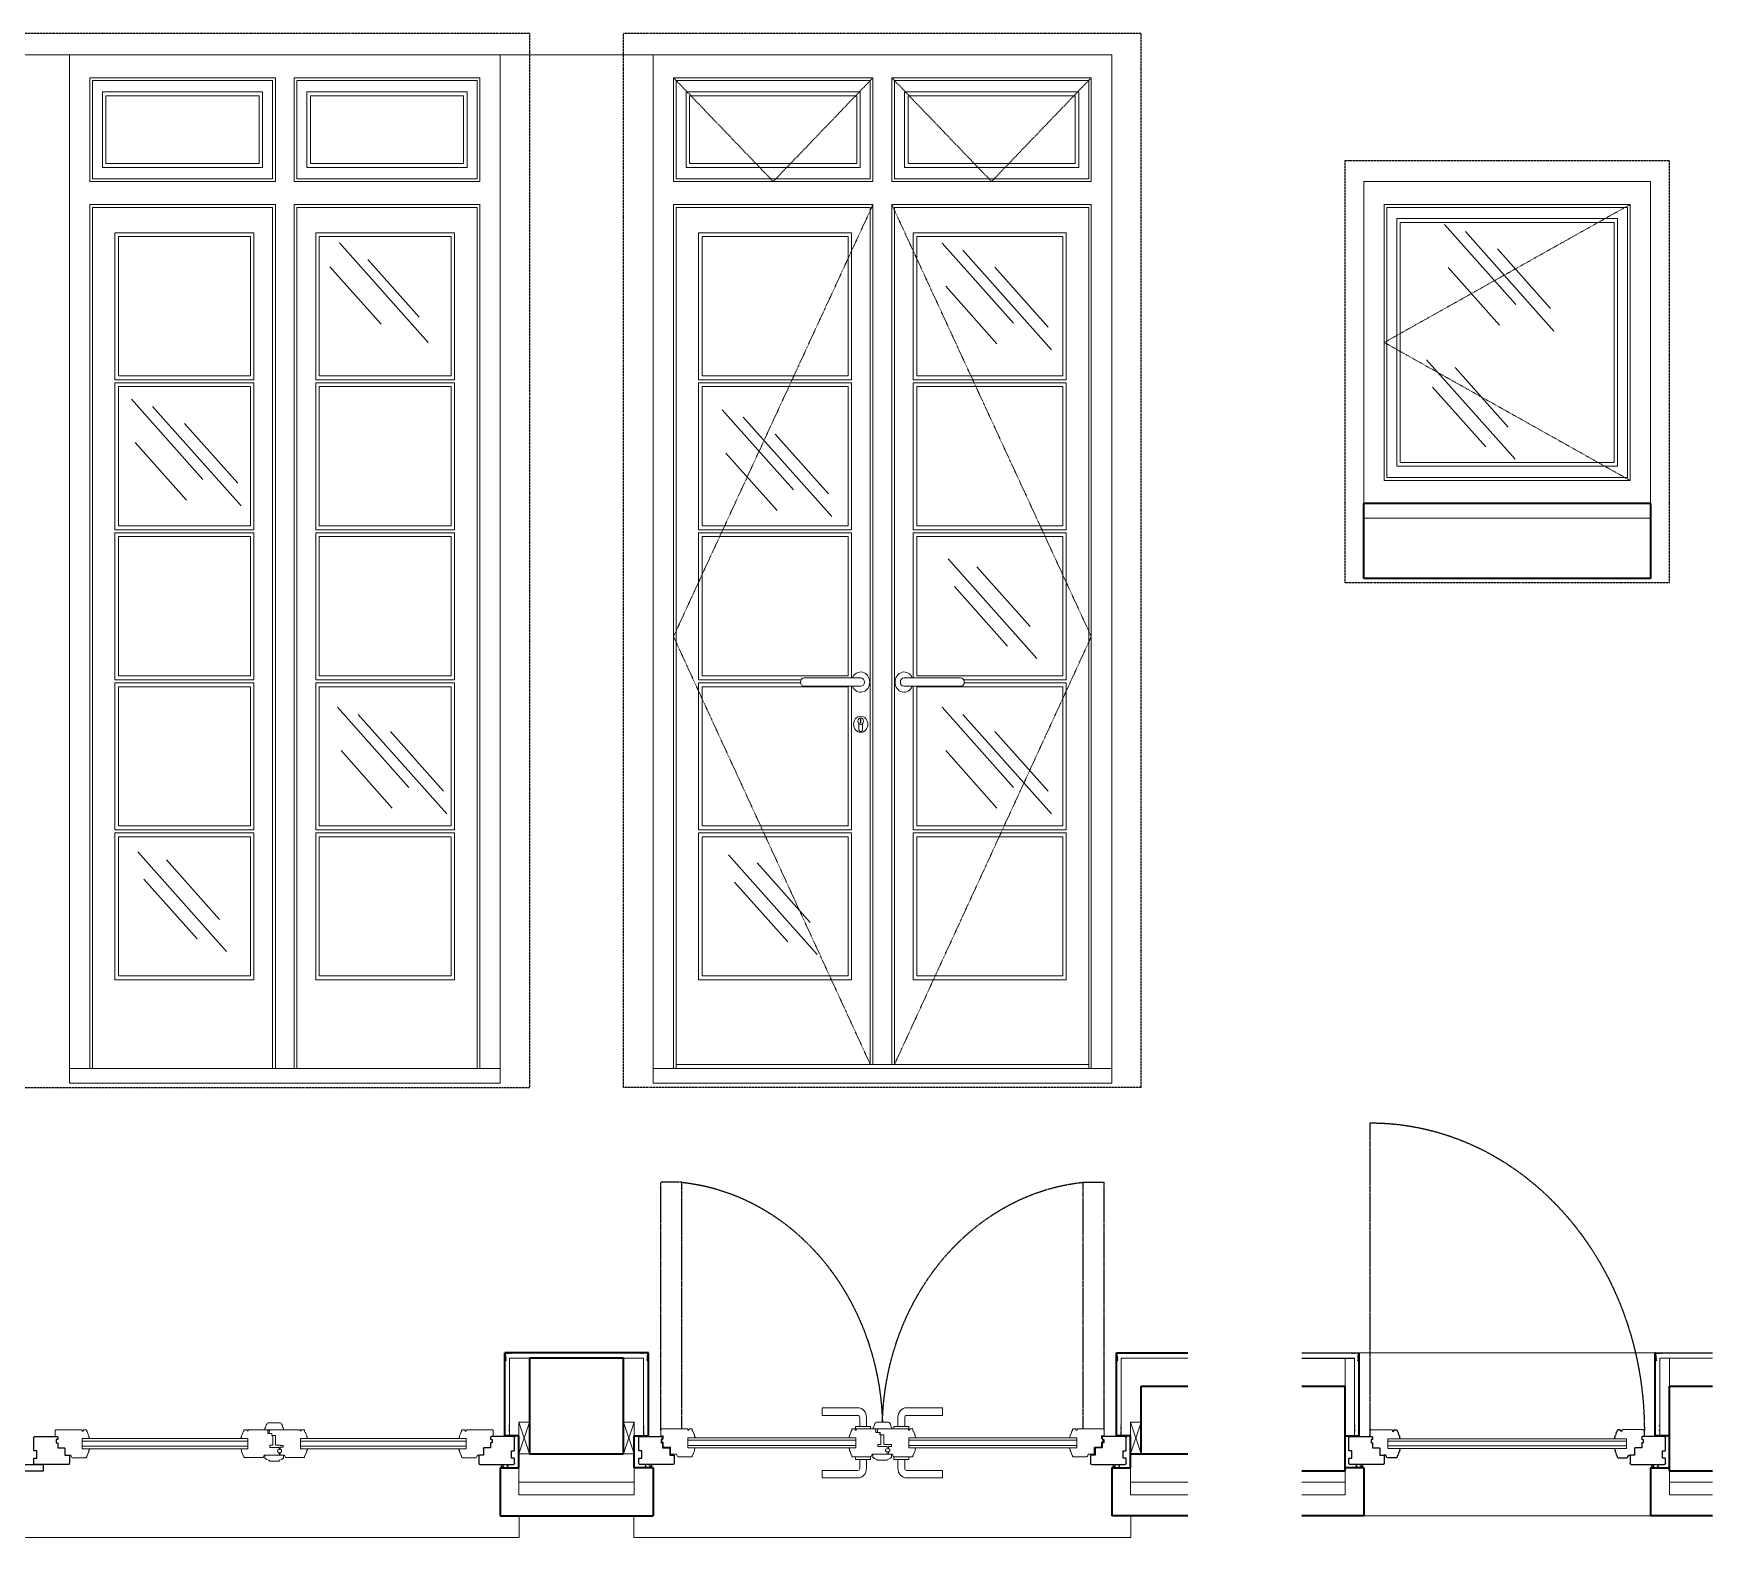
# Model space of a CAD drawing. Header units: inches. Extents: x -6116765 to 6074085, y -988255 to 3489801.
# Drawn here: x -1027859 to -116189, y 2645834 to 3462499 of the extents above; entities that cross this region are included whole.
import ezdxf

# ---------------------------------------------------------------- set-up
doc = ezdxf.new("R2010")
doc.units = ezdxf.units.IN
doc.linetypes.add('HIDDEN', pattern=[0.375, 0.25, -0.125])
for name, color, linetype, lineweight in [('0_11mm_Line_Weight', 8, 'Continuous', 9), ('0_18mm_Line_Weight', 1, 'Continuous', 18), ('0_35mm_Line_Weight', 4, 'Continuous', 35), ('Doors', 3, 'Continuous', 20), ('Partition_Framed', 250, 'Continuous', 25), ('Stairs_Steps', 1, 'Continuous', 18), ('Window_Elevations', 1, 'Continuous', 18), ('Window_Frames', 250, 'Continuous', 25), ('Window_Glass', 1, 'Continuous', 18), ('Window_Pivot_Lines', 91, 'Continuous', 9)]:
    doc.layers.add(name, color=color, linetype=linetype, lineweight=lineweight)
for name, color, linetype in [('Doors_swing', 8, 'Continuous'), ('HATCH', 7, 'Continuous'), ('Structural_Concrete', 250, 'Continuous'), ('Wall', 7, 'Continuous')]:
    doc.layers.add(name, color=color, linetype=linetype)

# ---------------------------------------------------------------- blocks, each defined once
blk = doc.blocks.new('angle_bead')
at = {"layer": 'Partition_Framed', "const_width": 0.4}
blk.add_lwpolyline([(-13.1, -13.7), (-13.1, -12.5), (-12, -12.5), (-12, -11.4), (-10.8, -11.4), (-10.8, -10.2), (-9.6, -10.2), (-9.6, -9), (-8.4, -9), (-8.4, -7.8), (-7.2, -7.8), (-7.2, -6.6), (-6.6, -6.6), (-0.7, -0.7, -0.519968), (0, 1.1, -0.532903), (0.7, -0.7), (6.6, -6.6), (7.2, -6.6), (7.2, -7.8), (8.4, -7.8), (8.4, -9), (9.6, -9), (9.6, -10.2), (10.8, -10.2), (10.8, -11.4), (12, -11.4), (12, -12.5), (13.1, -12.5), (13.1, -13.7)], format="xyb", dxfattribs=at)
blk = doc.blocks.new('plasterstop')
at = {"layer": 'Partition_Framed', "const_width": 0.4}
blk.add_lwpolyline([(-9.6, 25.7), (-10.4, 24.9), (-9.6, 24), (-10.4, 23.2), (-9.6, 22.4), (-10.4, 21.5), (-9.6, 20.7), (-10.4, 19.8), (-9.6, 19), (-10.4, 18.2), (-9.6, 17.3), (-10.4, 16.5), (-9.6, 15.6), (-10.4, 14.8), (-9.6, 14), (-10.4, 13.1), (-9.6, 12.3), (-10.4, 11.4), (-9.6, 10.6), (-10.4, 9.8), (-10, 9.3), (-10, 0), (0, 0), (0, 0.5), (-10, 0.5)], dxfattribs=at)
blk = doc.blocks.new('doors_windows_set')
at = {"layer": '0_11mm_Line_Weight'}
for p, q in [((2754.4, 14989.1), (2224.2, 14989.1)), ((2224.2, 14989.1), (2224.2, 14743.3)), ((2754.4, 14989.1), (2754.4, 14743.3)), ((2804.4, 14989.1), (3334.6, 14989.1)), ((2804.4, 14989.1), (2804.4, 14743.3)), ((3334.6, 14989.1), (3334.6, 14743.3)), ((4342.8, 14989.1), (3849.8, 14989.1)), ((3849.8, 14989.1), (3849.8, 14743.3)), ((4342.8, 14989.1), (4342.8, 14743.3)), ((4392.9, 14989.1), (4885.9, 14989.1)), ((4392.9, 14989.1), (4392.9, 14743.3)), ((4885.9, 14989.1), (4885.9, 14743.3)), ((2747.2, 14982.4), (2230.9, 14982.4)), ((2230.9, 14982.4), (2230.9, 14750)), ((2720.5, 14955.8), (2257.5, 14955.8)), ((2257.5, 14955.8), (2257.5, 14776.6)), ((2711.3, 14946.5), (2266.8, 14946.5)), ((2266.8, 14946.5), (2266.8, 14785.9)), ((2711.3, 14946.5), (2711.3, 14785.9)), ((2720.5, 14955.8), (2720.5, 14776.6)), ((2747.2, 14982.4), (2747.2, 14750)), ((2811.6, 14982.4), (3327.9, 14982.4)), ((2811.6, 14982.4), (2811.6, 14750)), ((2838.3, 14955.8), (3301.2, 14955.8)), ((2838.3, 14955.8), (2838.3, 14776.6)), ((2847.5, 14946.5), (3292, 14946.5)), ((2847.5, 14946.5), (2847.5, 14785.9)), ((3292, 14946.5), (3292, 14785.9)), ((3301.2, 14955.8), (3301.2, 14776.6)), ((3327.9, 14982.4), (3327.9, 14750)), ((4335.6, 14982.4), (3856.5, 14982.4)), ((3856.5, 14982.4), (3856.5, 14750)), ((4309, 14955.8), (3883.1, 14955.8)), ((3883.1, 14955.8), (3883.1, 14776.6)), ((4299.7, 14946.5), (3892.4, 14946.5)), ((3892.4, 14946.5), (3892.4, 14785.9)), ((4299.7, 14946.5), (4299.7, 14785.9)), ((4309, 14955.8), (4309, 14776.6)), ((4335.6, 14982.4), (4335.6, 14750)), ((4400.1, 14982.4), (4879.2, 14982.4)), ((4400.1, 14982.4), (4400.1, 14750)), ((4426.7, 14955.8), (4852.5, 14955.8)), ((4426.7, 14955.8), (4426.7, 14776.6)), ((4436, 14946.5), (4843.3, 14946.5)), ((4436, 14946.5), (4436, 14785.9)), ((4843.3, 14946.5), (4843.3, 14785.9)), ((4852.5, 14955.8), (4852.5, 14776.6)), ((4879.2, 14982.4), (4879.2, 14750)), ((2711.3, 14785.9), (2266.8, 14785.9)), ((2847.5, 14785.9), (3292, 14785.9)), ((4299.7, 14785.9), (3892.4, 14785.9)), ((4436, 14785.9), (4843.3, 14785.9)), ((2747.2, 14750), (2230.9, 14750)), ((2720.5, 14776.6), (2257.5, 14776.6)), ((2811.6, 14750), (3327.9, 14750)), ((2838.3, 14776.6), (3301.2, 14776.6)), ((4335.6, 14750), (3856.5, 14750)), ((4309, 14776.6), (3883.1, 14776.6)), ((4400.1, 14750), (4879.2, 14750)), ((4426.7, 14776.6), (4852.5, 14776.6)), ((2754.4, 14743.3), (2224.2, 14743.3)), ((2804.4, 14743.3), (3334.6, 14743.3)), ((4342.8, 14743.3), (3849.8, 14743.3)), ((4392.9, 14743.3), (4885.9, 14743.3)), ((792.2, 14688.8), (792.2, 14035.7)), ((1445.4, 14688.8), (792.2, 14688.8)), ((798.9, 14682.1), (798.9, 14042.4)), ((1438.7, 14682.1), (798.9, 14682.1)), ((1438.7, 14682.1), (1438.7, 14042.4)), ((1445.4, 14688.8), (1445.4, 14035.7)), ((2754.4, 14688.8), (2224.2, 14688.8)), ((2224.2, 14688.8), (2224.2, 12643.3)), ((2747.2, 14682.1), (2230.9, 14682.1)), ((2230.9, 14682.1), (2230.9, 12643.3)), ((2747.2, 14682.1), (2747.2, 12653.3)), ((2754.4, 14688.8), (2754.4, 12653.3)), ((2804.4, 14688.8), (2804.4, 12653.3)), ((2804.4, 14688.8), (3334.6, 14688.8)), ((2811.6, 14682.1), (2811.6, 12653.3)), ((2811.6, 14682.1), (3327.9, 14682.1)), ((3327.9, 14682.1), (3327.9, 12643.3)), ((3334.6, 14688.8), (3334.6, 12643.3)), ((4342.8, 14688.8), (3849.8, 14688.8)), ((3849.8, 14688.8), (3849.8, 12643.3)), ((4335.6, 14682.1), (3856.5, 14682.1)), ((3856.5, 14682.1), (3856.5, 12643.3)), ((4335.6, 14682.1), (4335.6, 12643.3)), ((4342.8, 14688.8), (4342.8, 12643.3)), ((4392.9, 14688.8), (4392.9, 12643.3)), ((4392.9, 14688.8), (4885.9, 14688.8)), ((4400.1, 14682.1), (4400.1, 12643.3)), ((4400.1, 14682.1), (4879.2, 14682.1)), ((4879.2, 14682.1), (4879.2, 12643.3)), ((4885.9, 14688.8), (4885.9, 12643.3)), ((825.6, 14655.5), (825.6, 14069.1)), ((1412.1, 14655.5), (825.6, 14655.5)), ((834.8, 14646.2), (834.8, 14078.3)), ((1402.8, 14646.2), (834.8, 14646.2)), ((1402.8, 14646.2), (1402.8, 14078.3)), ((1412.1, 14655.5), (1412.1, 14069.1)), ((2697.2, 14622.1), (2290.9, 14622.1)), ((2290.9, 14622.1), (2290.9, 14274.1)), ((2687.9, 14612.9), (2300.1, 14612.9)), ((2300.1, 14612.9), (2300.1, 14283.1)), ((2687.9, 14612.9), (2687.9, 14283.1)), ((2697.2, 14622.1), (2697.2, 14274.1)), ((2861.6, 14622.1), (2861.6, 14274.1)), ((2861.6, 14622.1), (3267.9, 14622.1)), ((2870.8, 14612.9), (2870.8, 14283.1)), ((2870.8, 14612.9), (3258.6, 14612.9)), ((3258.6, 14612.9), (3258.6, 14283.1)), ((3267.9, 14622.1), (3267.9, 14274.1)), ((4285.6, 14622.1), (3916.5, 14622.1)), ((3916.5, 14622.1), (3916.5, 14274.1)), ((4276.4, 14612.9), (3925.7, 14612.9)), ((3925.7, 14612.9), (3925.7, 14283.1)), ((4276.4, 14612.9), (4276.4, 14283.1)), ((4285.6, 14622.1), (4285.6, 14274.1)), ((4450.1, 14622.1), (4450.1, 14274.1)), ((4450.1, 14622.1), (4819.2, 14622.1)), ((4459.3, 14612.9), (4459.3, 14283.1)), ((4459.3, 14612.9), (4810, 14612.9)), ((4810, 14612.9), (4810, 14283.1)), ((4819.2, 14622.1), (4819.2, 14274.1)), ((2697.2, 14274.1), (2290.9, 14274.1)), ((2687.9, 14283.1), (2300.1, 14283.1)), ((2861.6, 14274.1), (3267.9, 14274.1)), ((2870.8, 14283.1), (3258.6, 14283.1)), ((4285.6, 14274.1), (3916.5, 14274.1)), ((4276.4, 14283.1), (3925.7, 14283.1)), ((4450.1, 14274.1), (4819.2, 14274.1)), ((4459.3, 14283.1), (4810, 14283.1)), ((2290.9, 14266.7), (2697.2, 14266.7)), ((2290.9, 14266.7), (2290.9, 13919)), ((2300.1, 14257.7), (2687.9, 14257.7)), ((2300.1, 14257.7), (2300.1, 13928)), ((2687.9, 14257.7), (2687.9, 13928)), ((2697.2, 14266.7), (2697.2, 13919)), ((3267.9, 14266.7), (2861.6, 14266.7)), ((2861.6, 14266.7), (2861.6, 13919)), ((3258.6, 14257.7), (2870.8, 14257.7)), ((2870.8, 14257.7), (2870.8, 13928)), ((3258.6, 14257.7), (3258.6, 13928)), ((3267.9, 14266.7), (3267.9, 13919)), ((3916.5, 14266.7), (4285.6, 14266.7)), ((3916.5, 14266.7), (3916.5, 13919)), ((3925.7, 14257.7), (4276.4, 14257.7)), ((3925.7, 14257.7), (3925.7, 13928)), ((4276.4, 14257.7), (4276.4, 13928)), ((4285.6, 14266.7), (4285.6, 13919)), ((4819.2, 14266.7), (4450.1, 14266.7)), ((4450.1, 14266.7), (4450.1, 13919)), ((4810, 14257.7), (4459.3, 14257.7)), ((4459.3, 14257.7), (4459.3, 13928)), ((4810, 14257.7), (4810, 13928)), ((4819.2, 14266.7), (4819.2, 13919)), ((1402.8, 14078.3), (834.8, 14078.3)), ((1445.4, 14035.7), (792.2, 14035.7)), ((1438.7, 14042.4), (798.9, 14042.4)), ((1412.1, 14069.1), (825.6, 14069.1)), ((2697.2, 13919), (2290.9, 13919)), ((2290.9, 13911.6), (2697.2, 13911.6)), ((2290.9, 13911.6), (2290.9, 13563.8)), ((2687.9, 13928), (2300.1, 13928)), ((2697.2, 13911.6), (2697.2, 13568.3)), ((2861.6, 13919), (3267.9, 13919)), ((3267.9, 13911.6), (2861.6, 13911.6)), ((2861.6, 13911.6), (2861.6, 13568.3)), ((2870.8, 13928), (3258.6, 13928)), ((3267.9, 13911.6), (3267.9, 13563.8)), ((4285.6, 13919), (3916.5, 13919)), ((3916.5, 13911.6), (4285.6, 13911.6)), ((3916.5, 13911.6), (3916.5, 13563.8)), ((4276.4, 13928), (3925.7, 13928)), ((4285.6, 13911.6), (4285.6, 13563.8)), ((4450.1, 13919), (4819.2, 13919)), ((4819.2, 13911.6), (4450.1, 13911.6)), ((4450.1, 13911.6), (4450.1, 13563.8)), ((4459.3, 13928), (4810, 13928)), ((4819.2, 13911.6), (4819.2, 13563.8)), ((2300.1, 13902.6), (2687.9, 13902.6)), ((2300.1, 13902.6), (2300.1, 13572.8)), ((2687.9, 13902.6), (2687.9, 13572.8)), ((3258.6, 13902.6), (2870.8, 13902.6)), ((2870.8, 13902.6), (2870.8, 13572.8)), ((3258.6, 13902.6), (3258.6, 13572.8)), ((3925.7, 13902.6), (4276.4, 13902.6)), ((3925.7, 13902.6), (3925.7, 13572.8)), ((4276.4, 13902.6), (4276.4, 13572.8)), ((4810, 13902.6), (4459.3, 13902.6)), ((4459.3, 13902.6), (4459.3, 13572.8)), ((4810, 13902.6), (4810, 13572.8)), ((2563.4, 13563.8), (2290.9, 13563.8)), ((2290.9, 13556.4), (2561.8, 13556.4)), ((2290.9, 13556.4), (2290.9, 13208.7)), ((2687.9, 13572.8), (2300.1, 13572.8)), ((2870.8, 13572.8), (3258.6, 13572.8)), ((2995.4, 13563.8), (3267.9, 13563.8)), ((3267.9, 13556.4), (2996.9, 13556.4)), ((3267.9, 13556.4), (3267.9, 13208.7)), ((4285.6, 13563.8), (3916.5, 13563.8)), ((3916.5, 13556.4), (4285.6, 13556.4)), ((3916.5, 13556.4), (3916.5, 13208.7)), ((4276.4, 13572.8), (3925.7, 13572.8)), ((4285.6, 13556.4), (4285.6, 13208.7)), ((4450.1, 13563.8), (4819.2, 13563.8)), ((4819.2, 13556.4), (4450.1, 13556.4)), ((4450.1, 13556.4), (4450.1, 13208.7)), ((4459.3, 13572.8), (4810, 13572.8)), ((4819.2, 13556.4), (4819.2, 13208.7)), ((2300.1, 13547.4), (2687.9, 13547.4)), ((2300.1, 13547.4), (2300.1, 13217.7)), ((2687.9, 13547.4), (2687.9, 13217.7)), ((2697.2, 13548.3), (2697.2, 13208.7)), ((2861.6, 13548.3), (2861.6, 13208.7)), ((3258.6, 13547.4), (2870.8, 13547.4)), ((2870.8, 13547.4), (2870.8, 13217.7)), ((3258.6, 13547.4), (3258.6, 13217.7)), ((3925.7, 13547.4), (4276.4, 13547.4)), ((3925.7, 13547.4), (3925.7, 13217.7)), ((4276.4, 13547.4), (4276.4, 13217.7)), ((4810, 13547.4), (4459.3, 13547.4)), ((4459.3, 13547.4), (4459.3, 13217.7)), ((4810, 13547.4), (4810, 13217.7)), ((2697.2, 13208.7), (2290.9, 13208.7)), ((2290.9, 13201.3), (2697.2, 13201.3)), ((2290.9, 13201.3), (2290.9, 12853.3)), ((2687.9, 13217.7), (2300.1, 13217.7)), ((2697.2, 13201.3), (2697.2, 12853.3)), ((2861.6, 13208.7), (3267.9, 13208.7)), ((3267.9, 13201.3), (2861.6, 13201.3)), ((2861.6, 13201.3), (2861.6, 12853.3)), ((2870.8, 13217.7), (3258.6, 13217.7)), ((3267.9, 13201.3), (3267.9, 12853.3)), ((4285.6, 13208.7), (3916.5, 13208.7)), ((3916.5, 13201.3), (4285.6, 13201.3)), ((3916.5, 13201.3), (3916.5, 12853.3)), ((4276.4, 13217.7), (3925.7, 13217.7)), ((4285.6, 13201.3), (4285.6, 12853.3)), ((4450.1, 13208.7), (4819.2, 13208.7)), ((4819.2, 13201.3), (4450.1, 13201.3)), ((4450.1, 13201.3), (4450.1, 12853.3)), ((4459.3, 13217.7), (4810, 13217.7)), ((4819.2, 13201.3), (4819.2, 12853.3)), ((2300.1, 13192.3), (2687.9, 13192.3)), ((2300.1, 13192.3), (2300.1, 12862.5)), ((2687.9, 13192.3), (2687.9, 12862.5)), ((3258.6, 13192.3), (2870.8, 13192.3)), ((2870.8, 13192.3), (2870.8, 12862.5)), ((3258.6, 13192.3), (3258.6, 12862.5)), ((3925.7, 13192.3), (4276.4, 13192.3)), ((3925.7, 13192.3), (3925.7, 12862.5)), ((4276.4, 13192.3), (4276.4, 12862.5)), ((4810, 13192.3), (4459.3, 13192.3)), ((4459.3, 13192.3), (4459.3, 12862.5)), ((4810, 13192.3), (4810, 12862.5)), ((2290.9, 12853.3), (2697.2, 12853.3)), ((2687.9, 12862.5), (2300.1, 12862.5)), ((3267.9, 12853.3), (2861.6, 12853.3)), ((2870.8, 12862.5), (3258.6, 12862.5)), ((3916.5, 12853.3), (4285.6, 12853.3)), ((4276.4, 12862.5), (3925.7, 12862.5)), ((4819.2, 12853.3), (4450.1, 12853.3)), ((4459.3, 12862.5), (4810, 12862.5)), ((3327.9, 12653.3), (2230.9, 12653.3))]:
    blk.add_line(p, q, dxfattribs=at)
at = {"layer": '0_18mm_Line_Weight'}
for p, q in [((1499.8, 13946.4), (737.8, 13946.4)), ((1512.3, 11970.6), (725.3, 11970.6)), ((712.8, 11958.1), (573.3, 11958.1)), ((687.8, 11891.1), (687.8, 11958.1)), ((712.8, 11774.2), (712.8, 11958.1)), ((1524.8, 11774.2), (1524.8, 11958.1)), ((1549.8, 11891.1), (1549.8, 11958.1)), ((2144.8, 11958.1), (1967.6, 11958.1)), ((2144.8, 11774.2), (2144.8, 11958.1)), ((3414, 11774.2), (3414, 11958.1)), ((3467.2, 11958.1), (3414, 11958.1)), ((3770.4, 11958.1), (3717.2, 11958.1)), ((3770.4, 11774.2), (3770.4, 11958.1)), ((2091.6, 11806.1), (2119.8, 11806.1)), ((2119.8, 11806.1), (2091.6, 11731.1)), ((2119.8, 11731.1), (2091.6, 11806.1)), ((2119.8, 11774.2), (2119.8, 11806.1)), ((3467.2, 11806.1), (3439, 11806.1)), ((3439, 11774.2), (3439, 11806.1)), ((3439, 11806.1), (3467.2, 11731.1)), ((3439, 11731.1), (3467.2, 11806.1)), ((3717.2, 11806.1), (3745.4, 11806.1)), ((3745.4, 11806.1), (3717.2, 11731.1)), ((3745.4, 11731.1), (3717.2, 11806.1)), ((3745.4, 11774.2), (3745.4, 11806.1)), ((2091.6, 11731.1), (2119.8, 11731.1)), ((3467.2, 11731.1), (3439, 11731.1)), ((3717.2, 11731.1), (3745.4, 11731.1)), ((687.8, 11698.1), (687.8, 11634.1)), ((1549.8, 11698.1), (1549.8, 11634.1)), ((2119.8, 11698.1), (2119.8, 11634.1)), ((3439, 11698.1), (3439, 11634.1)), ((3745.4, 11698.1), (3745.4, 11634.1)), ((573.3, 11664.1), (687.8, 11664.1)), ((1549.8, 11664.1), (1664.4, 11664.1)), ((1967.6, 11664.1), (2119.8, 11664.1)), ((3745.4, 11664.1), (3439, 11664.1)), ((573.3, 11634.1), (687.8, 11634.1)), ((1549.8, 11634.1), (1664.4, 11634.1)), ((1967.6, 11634.1), (2119.8, 11634.1)), ((3745.4, 11634.1), (3439, 11634.1)), ((1499.8, 11584.1), (737.8, 11584.1))]:
    blk.add_line(p, q, dxfattribs=at)
at = {"layer": '0_35mm_Line_Weight'}
for p, q in [((737.8, 13981.3), (1499.8, 13981.3)), ((737.8, 13981.3), (737.8, 13803.5)), ((1499.8, 13803.5), (1499.8, 13981.3)), ((737.8, 13803.5), (1499.8, 13803.5)), ((725.3, 11774.2), (725.3, 11970.6)), ((1512.3, 11774.2), (1512.3, 11970.6)), ((2157.3, 11970.6), (1967.6, 11970.6)), ((2157.3, 11774.2), (2157.3, 11970.6)), ((3401.5, 11970.6), (3782.9, 11970.6)), ((3401.5, 11774.2), (3401.5, 11970.6)), ((3782.9, 11774.2), (3782.9, 11970.6)), ((3467.2, 11731.1), (3467.2, 11958.1)), ((3467.2, 11958.1), (3717.2, 11958.1)), ((3717.2, 11958.1), (3717.2, 11731.1)), ((687.8, 11891.1), (573.3, 11891.1)), ((687.8, 11691.1), (687.8, 11891.1)), ((1664.4, 11891.1), (1549.8, 11891.1)), ((1549.8, 11731.1), (1549.8, 11891.1)), ((2091.6, 11891.1), (1967.6, 11891.1)), ((2091.6, 11731.1), (2091.6, 11891.1)), ((687.8, 11774.2), (712.8, 11774.2)), ((712.8, 11774.2), (725.3, 11774.2)), ((1524.8, 11774.2), (1512.3, 11774.2)), ((1549.8, 11774.2), (1524.8, 11774.2)), ((2119.8, 11774.2), (2157.3, 11774.2)), ((2119.8, 11698.1), (2119.8, 11774.2)), ((3439, 11774.2), (3401.5, 11774.2)), ((3439, 11698.1), (3439, 11774.2)), ((3745.4, 11774.2), (3782.9, 11774.2)), ((3745.4, 11698.1), (3745.4, 11774.2)), ((687.8, 11698.1), (687.8, 11731.1)), ((1549.8, 11691.1), (1549.8, 11731.1)), ((2119, 11731.1), (1967.6, 11731.1)), ((3717.2, 11731.1), (3467.2, 11731.1)), ((687.8, 11691.1), (573.3, 11691.1)), ((737.8, 11698.1), (687.8, 11698.1)), ((737.8, 11698.1), (737.8, 11584.1)), ((1499.8, 11698.1), (1499.8, 11584.1)), ((1499.8, 11698.1), (1549.8, 11698.1)), ((1664.4, 11691.1), (1549.8, 11691.1)), ((2169.8, 11698.1), (2119.8, 11698.1)), ((2169.8, 11698.1), (2169.8, 11584.1)), ((3389, 11698.1), (3439, 11698.1)), ((3389, 11698.1), (3389, 11584.1)), ((3795.4, 11698.1), (3745.4, 11698.1)), ((3795.4, 11698.1), (3795.4, 11584.1)), ((573.3, 11584.1), (737.8, 11584.1)), ((1499.8, 11584.1), (1664.4, 11584.1)), ((1967.6, 11584.1), (2169.8, 11584.1)), ((3795.4, 11584.1), (3389, 11584.1))]:
    blk.add_line(p, q, dxfattribs=at)
at = {"layer": 'Doors', "color": 8}
for p, q in [((2721.7, 13568.3), (2571.7, 13568.3)), ((2837.1, 13568.3), (2987.1, 13568.3)), ((2721.7, 13548.3), (2571.7, 13548.3)), ((2837.1, 13548.3), (2987.1, 13548.3)), ((2832.1, 13460.1), (2832.1, 13446.2)), ((2836.5, 13470.4), (2836.5, 13461.1)), ((2836.5, 13470.4), (2837.7, 13470.4)), ((2836.5, 13461.1), (2837.7, 13461.1)), ((2837.7, 13461.1), (2837.7, 13470.4)), ((2842.1, 13460.1), (2842.1, 13446.2))]:
    blk.add_line(p, q, dxfattribs=at)
at = {"layer": 'Doors', "color": 8, "linetype": 'Continuous'}
for p, q in [((2620, 11822.2), (2620, 11840.2)), ((2715, 11840.2), (2620, 11840.2)), ((2715, 11822.2), (2620, 11822.2)), ((2720, 11796.2), (2720, 11817.2)), ((2738, 11796.2), (2738, 11817.2)), ((2821.7, 11796.2), (2821.7, 11817.2)), ((2839.7, 11796.2), (2839.7, 11817.2)), ((2844.7, 11840.2), (2939.7, 11840.2)), ((2844.7, 11822.2), (2939.7, 11822.2)), ((2939.7, 11822.2), (2939.7, 11840.2)), ((2709, 11796.2), (2749, 11796.2)), ((2709, 11790.2), (2709, 11796.2)), ((2749, 11796.2), (2749, 11790.2)), ((2850.7, 11796.2), (2810.7, 11796.2)), ((2810.7, 11796.2), (2810.7, 11790.2)), ((2850.7, 11790.2), (2850.7, 11796.2)), ((2620, 11692.1), (2620, 11674.1)), ((2715, 11692.1), (2620, 11692.1)), ((2709, 11724.1), (2709, 11718.1)), ((2709, 11718.1), (2749, 11718.1)), ((2720, 11718.1), (2720, 11697.1)), ((2738, 11718.1), (2738, 11697.1)), ((2749, 11718.1), (2749, 11724.1)), ((2810.7, 11718.1), (2810.7, 11724.1)), ((2850.7, 11718.1), (2810.7, 11718.1)), ((2821.7, 11718.1), (2821.7, 11697.1)), ((2839.7, 11718.1), (2839.7, 11697.1)), ((2844.7, 11692.1), (2939.7, 11692.1)), ((2850.7, 11724.1), (2850.7, 11718.1)), ((2939.7, 11692.1), (2939.7, 11674.1)), ((2715, 11674.1), (2620, 11674.1)), ((2844.7, 11674.1), (2939.7, 11674.1))]:
    blk.add_line(p, q, dxfattribs=at)
at = {"layer": 'Doors'}
for points in [[(2801.6, 11796.9), (2800.6, 11801.1, 0.315402), (2799.5, 11802.4), (2798.6, 11802.6), (2798.5, 11803.6, 0.379755), (2795.5, 11806.3), (2763, 11806.3, 0.379755), (2760, 11803.6), (2759.9, 11802.6), (2759.1, 11802.4, 0.315402), (2757.9, 11801.1), (2757, 11796.9, -0.276937), (2755, 11794.5), (2754.2, 11794.2), (2754.2, 11790.2), (2804.3, 11790.2), (2804.3, 11794.2), (2803.5, 11794.5, -0.276937)], [(4418.3, 11794.9), (4417.3, 11799.1, 0.315402), (4416.2, 11800.4), (4415.3, 11800.6), (4415.2, 11801.6, 0.379755), (4412.2, 11804.3), (4379.8, 11804.3, 0.379755), (4376.8, 11801.6), (4376.6, 11800.6), (4375.8, 11800.4, 0.315402), (4374.6, 11799.1), (4373.7, 11794.9, -0.276937), (4371.8, 11792.5), (4371, 11792.2), (4371, 11788.3), (4421, 11788.3), (4421, 11792.2), (4420.2, 11792.5, -0.276937)], [(2804.9, 11724.1), (2804.9, 11730.1), (2754.8, 11730.1), (2754.8, 11724.1, 0.414214), (2756.8, 11722.1), (2757.8, 11722.1), (2757.8, 11721.9, 0.357402), (2759.4, 11719.9), (2765.3, 11718.2, -0.247421), (2766.9, 11716.1), (2792.8, 11716.1, -0.247421), (2794.4, 11718.2), (2800.3, 11719.9, 0.357402), (2801.9, 11721.9), (2801.9, 11722.1), (2802.9, 11722.1, 0.414214)], [(4421, 11722.1), (4421, 11728.1), (4371, 11728.1), (4371, 11722.1, 0.414214), (4373, 11720.1), (4373.9, 11720.1), (4373.9, 11719.9, 0.357402), (4375.5, 11717.9), (4381.5, 11716.2, -0.247421), (4383, 11714.1), (4409, 11714.1, -0.247421), (4410.5, 11716.2), (4416.4, 11717.9, 0.357402), (4418, 11719.9), (4418, 11720.1), (4419, 11720.1, 0.414214)]]:
    blk.add_lwpolyline(points, format="xyb", close=True, dxfattribs=at)
for points in [[(2282.1, 11745.1), (2280.1, 11741.1), (2280.1, 11738.1, 0.180533), (2277.8, 11735.5), (2276.6, 11730.8, -0.244724), (2274.1, 11728.1), (2274.1, 11726.1, -0.417157), (2272.1, 11724.1), (2236.5, 11724.1, -0.316514), (2233.7, 11726.1), (2232.3, 11730.1), (2227.1, 11730.1), (2216.1, 11730.1), (2216.1, 11746.2, 0.414214), (2215.1, 11747.2), (2197.1, 11747.2), (2197.1, 11758.2, 0.414214), (2196.1, 11759.2), (2193.1, 11759.2), (2193.1, 11767.2), (2196.1, 11767.2, 0.414214), (2197.1, 11768.2), (2197.1, 11772.2, 0.414214), (2195.1, 11774.2), (2191.1, 11774.2), (2191.1, 11774.2, -0.414214), (2190.1, 11775.2), (2190.1, 11787.2, -0.414214), (2193.1, 11790.2), (2260.1, 11790.2, -0.414214), (2262.1, 11788.2), (2262.1, 11787.2), (2265.1, 11787.2), (2265.1, 11788.2, -0.414214), (2267.1, 11790.2), (2272.1, 11790.2, -0.414214), (2274.1, 11788.2), (2274.1, 11786.2, -0.244724), (2276.6, 11783.4), (2277.8, 11778.8, 0.180533), (2280.1, 11776.2), (2280, 11773), (2282.1, 11769.2)], [(2690.2, 11745.2), (2692.3, 11741.2), (2692.2, 11738.2, -0.180533), (2694.5, 11735.5), (2695.7, 11730.9, 0.244724), (2698.2, 11728.2), (2698.2, 11726.2, 0.414214), (2700.2, 11724.2), (2747.7, 11724.2, 0.297898), (2750.4, 11726), (2752.2, 11730.1), (2761.6, 11730.1, 0.414214), (2763.6, 11732.1), (2763.6, 11735.4, 0.344151), (2762.9, 11736.4), (2761.1, 11736.9, -0.344151), (2759.6, 11738.8), (2759.6, 11740.7, -0.344151), (2761.1, 11742.6), (2762.9, 11743.1, 0.344151), (2763.6, 11744), (2763.6, 11748.7), (2755.6, 11748.7), (2755.6, 11753.1), (2763.7, 11753.1), (2763.7, 11753.6), (2774.4, 11753.6, 0.414214), (2775.4, 11754.6), (2775.4, 11757.2), (2775.4, 11776.4), (2785.1, 11776.4), (2785.1, 11781.6), (2790.7, 11781.6, 0.414214), (2792.2, 11783.1), (2792.2, 11787.3, 0.454111), (2788.8, 11790.2), (2712.2, 11790.2, 0.414214), (2710.2, 11788.2), (2710.2, 11787.2), (2707.2, 11787.2), (2707.2, 11788.2, 0.414214), (2705.2, 11790.2), (2700.2, 11790.2, 0.414214), (2698.2, 11788.2), (2698.2, 11786.2, -0.388906), (2695.7, 11783.5), (2694.5, 11778.9, -0.225315), (2692.2, 11776.2), (2692.2, 11773.2), (2690.1, 11769.2)], [(2868.8, 11745.2), (2866.8, 11741.2), (2866.8, 11738.2, 0.180533), (2864.6, 11735.5), (2863.3, 11730.9, -0.244724), (2860.8, 11728.2), (2860.8, 11726.2, -0.414214), (2858.8, 11724.2), (2811.4, 11724.2, -0.297898), (2808.6, 11726), (2806.8, 11730.1), (2767.8, 11730.1, -0.414214), (2766.8, 11731.1), (2766.8, 11735.4, -0.344151), (2767.6, 11736.4), (2769.3, 11736.9, 0.344151), (2770.9, 11738.8), (2770.9, 11740.7, 0.344151), (2769.3, 11742.6), (2767.6, 11743.1, -0.344151), (2766.8, 11744), (2766.8, 11747.6, -0.414214), (2767.8, 11748.6), (2791.4, 11748.6), (2791.4, 11753.6), (2783.4, 11753.6), (2783.4, 11776.4), (2786, 11776.4), (2786, 11781.4), (2796.8, 11781.4), (2796.8, 11787.2, -0.414214), (2799.8, 11790.2), (2846.8, 11790.2, -0.414214), (2848.8, 11788.2), (2848.8, 11787.2), (2851.8, 11787.2), (2851.8, 11788.2, -0.414214), (2853.8, 11790.2), (2858.8, 11790.2, -0.414214), (2860.8, 11788.2), (2860.8, 11786.2, -0.244999), (2863.3, 11783.5), (2864.6, 11778.9, 0.225315), (2866.8, 11776.2), (2866.8, 11773.2), (2868.9, 11769.2)], [(3276.7, 11745.1), (3278.7, 11741.1), (3278.7, 11738.1, -0.180533), (3281, 11735.5), (3282.2, 11730.8, 0.244724), (3284.7, 11728.1), (3284.7, 11726.1, 0.417157), (3286.7, 11724.1), (3322.2, 11724.1, 0.316514), (3325.1, 11726.1), (3326.5, 11730.1), (3331.7, 11730.1), (3342.7, 11730.1), (3342.7, 11746.2, -0.414214), (3343.7, 11747.2), (3361.7, 11747.2), (3361.7, 11758.2, -0.414214), (3362.7, 11759.2), (3365.7, 11759.2), (3365.7, 11767.2), (3362.7, 11767.2, -0.414214), (3361.7, 11768.2), (3361.7, 11772.2, -0.414214), (3363.7, 11774.2), (3367.7, 11774.2), (3367.7, 11774.2, 0.414214), (3368.7, 11775.2), (3368.7, 11787.2, 0.414214), (3365.7, 11790.2), (3298.7, 11790.2, 0.414214), (3296.7, 11788.2), (3296.7, 11787.2), (3293.7, 11787.2), (3293.7, 11788.2, 0.414214), (3291.7, 11790.2), (3286.7, 11790.2, 0.414214), (3284.7, 11788.2), (3284.7, 11786.2, 0.244724), (3282.2, 11783.4), (3281, 11778.8, -0.180533), (3278.7, 11776.2), (3278.8, 11773), (3276.6, 11769.2)], [(3905.7, 11743.1), (3903.7, 11739.1), (3903.7, 11736.1, 0.180533), (3901.4, 11733.5), (3900.2, 11728.8, -0.244724), (3897.7, 11726.1), (3897.7, 11724.1, -0.417157), (3895.7, 11722.1), (3860.1, 11722.1, -0.316514), (3857.3, 11724.1), (3855.9, 11728.1), (3850.7, 11728.1), (3839.7, 11728.1), (3839.7, 11744.2, 0.414214), (3838.7, 11745.2), (3820.7, 11745.2), (3820.7, 11756.2, 0.414214), (3819.7, 11757.2), (3816.7, 11757.2), (3816.7, 11765.2), (3819.7, 11765.2, 0.414214), (3820.7, 11766.2), (3820.7, 11770.2, 0.414214), (3818.7, 11772.2), (3814.7, 11772.2), (3814.7, 11772.2, -0.414214), (3813.7, 11773.2), (3813.7, 11785.2, -0.414214), (3816.7, 11788.2), (3883.6, 11788.2, -0.414214), (3885.7, 11786.2), (3885.7, 11785.2), (3888.7, 11785.2), (3888.7, 11786.2, -0.414214), (3890.7, 11788.2), (3895.7, 11788.2, -0.414214), (3897.7, 11786.2), (3897.7, 11784.2, -0.244724), (3900.2, 11781.4), (3901.4, 11776.8, 0.180533), (3903.7, 11774.2), (3903.6, 11771), (3905.7, 11767.2)], [(4306.9, 11743.2), (4309, 11739.3), (4308.9, 11736.2, -0.180533), (4311.2, 11733.5), (4312.5, 11728.9, 0.244724), (4315, 11726.2), (4315, 11724.2, 0.414214), (4317, 11722.2), (4364.4, 11722.2, 0.297898), (4367.2, 11724), (4369, 11728.1), (4378.4, 11728.1, 0.414214), (4380.4, 11730.1), (4380.4, 11733.5, 0.344151), (4379.6, 11734.4), (4377.8, 11734.9, -0.344151), (4376.3, 11736.8), (4376.3, 11738.7, -0.344151), (4377.8, 11740.6), (4379.6, 11741.1, 0.344151), (4380.4, 11742), (4380.4, 11746.8), (4372.3, 11746.8), (4372.3, 11751.1), (4380.4, 11751.1), (4380.4, 11751.6), (4391.1, 11751.6, 0.414214), (4392.1, 11752.6), (4392.1, 11755.2), (4392.1, 11774.4), (4401.8, 11774.4), (4401.8, 11779.6), (4407.4, 11779.6, 0.414214), (4408.9, 11781.1), (4408.9, 11785.3, 0.454111), (4405.5, 11788.3), (4329, 11788.3, 0.414214), (4327, 11786.3), (4327, 11785.3), (4324, 11785.3), (4324, 11786.3, 0.414214), (4322, 11788.3), (4317, 11788.3, 0.414214), (4315, 11786.3), (4315, 11784.3, -0.388906), (4312.5, 11781.5), (4311.2, 11776.9, -0.225315), (4308.9, 11774.2), (4308.9, 11771.2), (4306.9, 11767.3)], [(4485, 11743.2), (4482.9, 11739.3), (4483, 11736.2, 0.180533), (4480.7, 11733.5), (4479.5, 11728.9, -0.244724), (4477, 11726.2), (4477, 11724.2, -0.414214), (4475, 11722.2), (4427.5, 11722.2, -0.297898), (4424.8, 11724), (4423, 11728.1), (4384, 11728.1, -0.414214), (4383, 11729.1), (4383, 11733.5, -0.344151), (4383.8, 11734.4), (4385.5, 11734.9, 0.344151), (4387, 11736.8), (4387, 11738.7, 0.344151), (4385.5, 11740.6), (4383.8, 11741.1, -0.344151), (4383, 11742), (4383, 11745.6, -0.414214), (4384, 11746.6), (4407.6, 11746.6), (4407.6, 11751.6), (4399.5, 11751.6), (4399.5, 11774.4), (4402.2, 11774.4), (4402.2, 11779.4), (4412.9, 11779.4), (4412.9, 11785.3, -0.414214), (4415.9, 11788.3), (4463, 11788.3, -0.414214), (4465, 11786.3), (4465, 11785.3), (4468, 11785.3), (4468, 11786.3, -0.414214), (4470, 11788.3), (4475, 11788.3, -0.414214), (4477, 11786.3), (4477, 11784.3, -0.244999), (4479.5, 11781.5), (4480.7, 11776.9, 0.225315), (4483, 11774.2), (4483, 11771.2), (4485.1, 11767.3)], [(4886.3, 11743.1), (4888.3, 11739.1), (4888.3, 11736.1, -0.180533), (4890.6, 11733.5), (4891.8, 11728.8, 0.244724), (4894.3, 11726.1), (4894.3, 11724.1, 0.417157), (4896.3, 11722.1), (4931.8, 11722.1, 0.316514), (4934.7, 11724.1), (4936.1, 11728.1), (4941.3, 11728.1), (4952.3, 11728.1), (4952.3, 11744.2, -0.414214), (4953.3, 11745.2), (4971.3, 11745.2), (4971.3, 11756.2, -0.414214), (4972.3, 11757.2), (4975.3, 11757.2), (4975.3, 11765.2), (4972.3, 11765.2, -0.414214), (4971.3, 11766.2), (4971.3, 11770.2, -0.414214), (4973.3, 11772.2), (4977.3, 11772.2), (4977.3, 11772.2, 0.414214), (4978.3, 11773.2), (4978.3, 11785.2, 0.414214), (4975.3, 11788.2), (4908.3, 11788.2, 0.414214), (4906.3, 11786.2), (4906.3, 11785.2), (4903.3, 11785.2), (4903.3, 11786.2, 0.414214), (4901.3, 11788.2), (4896.3, 11788.2, 0.414214), (4894.3, 11786.2), (4894.3, 11784.2, 0.244724), (4891.8, 11781.4), (4890.6, 11776.8, -0.180533), (4888.3, 11774.2), (4888.4, 11771), (4886.2, 11767.2)]]:
    blk.add_lwpolyline(points, format="xyb", dxfattribs=at)
at = {"layer": 'Doors', "color": 8}
for centre, radius in [((2837.1, 13458.3), 19), ((2837.1, 13465.7), 7.5)]:
    blk.add_circle(centre, radius, dxfattribs=at)
for centre, radius, start, end in [((2571.7, 13558.3), 10, 90, 270), ((2721.7, 13558.3), 24, 204.6243, 155.3757), ((2721.7, 13558.3), 10, 270, 90), ((2837.1, 13558.3), 24, 24.6243, 335.3757), ((2837.1, 13558.3), 10, 90, 270), ((2987.1, 13558.3), 10, 270, 90), ((2837.1, 13446.2), 5, 180, 0)]:
    blk.add_arc(centre, radius, start, end, dxfattribs=at)
at = {"layer": 'Doors', "color": 8, "linetype": 'Continuous'}
for centre, radius, start, end in [((2715, 11817.2), 23, 0, 90), ((2715, 11817.2), 5, 0, 90), ((2844.7, 11817.2), 23, 90, 180), ((2844.7, 11817.2), 5, 90, 180), ((2715, 11697.1), 23, 270, 0), ((2715, 11697.1), 5, 270, 0), ((2844.7, 11697.1), 23, 180, 270), ((2844.7, 11697.1), 5, 180, 270)]:
    blk.add_arc(centre, radius, start, end, dxfattribs=at)
at = {"layer": 'Doors_swing', "color": 8, "linetype": 'HIDDEN', "ltscale": 7}
for p, q in [((1483.4, 11785.5), (1483.4, 12514.7)), ((2190.1, 11787.2), (2190.1, 12374.1)), ((2246.1, 12374.1), (2190.1, 12374.1)), ((2246.1, 11790.2), (2246.1, 12374.1)), ((3312.7, 11790.2), (3312.7, 12374.1)), ((3312.7, 12374.1), (3368.7, 12374.1)), ((3368.7, 11787.2), (3368.7, 12374.1))]:
    blk.add_line(p, q, dxfattribs=at)
for centre, radius, start, end in [((1483.4, 11785.5), 729.2, 90.0001, 179.9999), ((2190.1, 11787.2), 589.6, 1.8557, 84.5502), ((3368.7, 11787.2), 589.6, 95.4498, 178.1443)]:
    blk.add_arc(centre, radius, start, end, dxfattribs=at)
at = {"layer": 'HATCH', "color": 8}
for p, q in [((1095.8, 14452.2), (1285.4, 14641.8)), ((994.6, 14389.3), (1230, 14624.7)), ((2431.2, 14408.1), (2620.7, 14597.7)), ((3986.6, 14362.4), (4222.1, 14597.9)), ((1003.5, 14443), (1144.8, 14584.3)), ((2330, 14345.2), (2565.4, 14580.6)), ((4010.4, 14422.3), (4146.7, 14558.6)), ((1139.5, 14403.3), (1275.8, 14539.6)), ((2338.9, 14398.9), (2480.2, 14540.2)), ((4112, 14405.3), (4248.3, 14541.6)), ((2474.9, 14359.2), (2611.2, 14495.5)), ((1097.8, 14085.9), (1333.3, 14321.3)), ((1115.9, 14161.4), (1257.2, 14302.7)), ((1175.9, 14115.3), (1317.2, 14256.6)), ((3015.4, 14013.1), (3204.9, 14202.7)), ((4484, 13975.2), (4719.5, 14210.7)), ((4585.2, 14038.2), (4774.8, 14227.8)), ((2914.2, 13950.2), (3149.6, 14185.7)), ((4493, 14029), (4634.3, 14170.3)), ((2923.1, 14003.9), (3064.4, 14145.2)), ((4629, 13989.3), (4765.3, 14125.6)), ((3059.1, 13964.2), (3195.4, 14100.5)), ((2368.8, 13614.2), (2604.3, 13849.7)), ((2386.9, 13689.8), (2528.2, 13831.1)), ((2446.9, 13643.6), (2588.2, 13784.9)), ((2330, 13246.1), (2565.4, 13481.6)), ((2431.2, 13309), (2620.7, 13498.6)), ((3937, 13246.1), (4172.5, 13481.6)), ((4038.2, 13309), (4227.8, 13498.6)), ((2338.9, 13299.8), (2480.2, 13441.1)), ((3945.9, 13299.8), (4087.2, 13441.1)), ((2474.9, 13260.1), (2611.2, 13396.4)), ((4082, 13260.1), (4218.2, 13396.4)), ((4522.9, 12920.8), (4758.4, 13156.3)), ((2953, 12913.7), (3188.5, 13149.1)), ((2971.1, 12989.3), (3112.4, 13130.5)), ((4541, 12996.4), (4682.3, 13137.7)), ((3031.1, 12943.1), (3172.4, 13084.4)), ((4601, 12950.2), (4742.3, 13091.5))]:
    blk.add_line(p, q, dxfattribs=at)
at = {"layer": 'Partition_Framed'}
for p, q in [((725.3, 11970.6), (573.3, 11970.6)), ((1664.4, 11970.6), (1512.3, 11970.6))]:
    blk.add_line(p, q, dxfattribs=at)
at = {"layer": 'Partition_Framed', "color": 8}
blk.add_line((1664.4, 11958.1), (1524.8, 11958.1), dxfattribs=at)
at = {"layer": 'Stairs_Steps'}
for points in [[(2119, 11584.1), (2119, 11533.3), (3439.8, 11533.3), (3439.8, 11584.1)], [(7605.4, 11584.1), (7605.4, 11533.3), (3744.6, 11533.3), (3744.6, 11584.1)]]:
    blk.add_lwpolyline(points, dxfattribs=at)
at = {"layer": 'Structural_Concrete', "color": 2, "linetype": 'HIDDEN', "ltscale": 10}
for p, q in [((2091.6, 15093.6), (3467.2, 15093.6)), ((2091.6, 12598.4), (2091.6, 15093.6)), ((3467.2, 12598.4), (3467.2, 15093.6)), ((3717.2, 15093.6), (3717.2, 12598.4)), ((3717.2, 15093.6), (7632.8, 15093.6)), ((687.8, 13793.5), (687.8, 14793.3)), ((1549.8, 14793.3), (687.8, 14793.3)), ((1549.8, 13793.5), (1549.8, 14793.3)), ((687.8, 13793.5), (1549.8, 13793.5)), ((2091.6, 12598.4), (3467.2, 12598.4)), ((7632.8, 12598.4), (3717.2, 12598.4))]:
    blk.add_line(p, q, dxfattribs=at)
at = {"layer": 'Window_Elevations', "color": 2}
for p, q in [((2169.8, 15043.6), (2169.8, 12608.4)), ((2169.8, 15043.6), (9180.2, 15043.6)), ((3389, 12608.4), (3389, 15043.6)), ((3795.4, 12608.4), (3795.4, 15043.6)), ((4940.3, 15043.6), (4940.3, 12608.4)), ((737.8, 13981.3), (737.8, 14743.3)), ((1499.8, 14743.3), (737.8, 14743.3)), ((1499.8, 13981.3), (1499.8, 14743.3)), ((3389, 12643.3), (2169.8, 12643.3)), ((3795.4, 12643.3), (4940.3, 12643.3)), ((2169.8, 12608.4), (3389, 12608.4)), ((4940.3, 12608.4), (3795.4, 12608.4))]:
    blk.add_line(p, q, dxfattribs=at)
at = {"layer": 'Window_Frames'}
for p, q in [((697.8, 11739.2), (697.8, 11769.2)), ((700.8, 11772.2), (755.2, 11772.2)), ((754.2, 11773.5), (754.2, 11785.5)), ((754.7, 11772.6), (755.2, 11772.6)), ((755.2, 11772.2), (759.2, 11772.2)), ((757.2, 11788.5), (812.4, 11788.4)), ((757.2, 11765.2), (757.2, 11757.2)), ((760.2, 11765.2), (757.2, 11765.2)), ((761.2, 11770.2), (761.2, 11766.2)), ((814.4, 11786.2), (814.4, 11785.2)), ((814.4, 11785.2), (817.4, 11785.2)), ((817.4, 11785.2), (817.4, 11786.2)), ((819.4, 11788.4), (824.4, 11788.4)), ((826.4, 11786.2), (826.4, 11784.2)), ((828.9, 11781.4), (830.1, 11776.8)), ((832.4, 11774.1), (832.3, 11771)), ((832.3, 11771), (834.4, 11767.1)), ((1405.3, 11771), (1403.2, 11767.1)), ((1405.2, 11774.1), (1405.3, 11771)), ((1408.7, 11781.4), (1407.5, 11776.8)), ((1411.2, 11786.2), (1411.2, 11784.2)), ((1418.2, 11788.4), (1413.2, 11788.4)), ((1420.2, 11785.2), (1420.2, 11786.2)), ((1423.2, 11785.2), (1420.2, 11785.2)), ((1423.2, 11786.2), (1423.2, 11785.2)), ((1480.4, 11788.5), (1425.2, 11788.4)), ((1476.4, 11770.2), (1476.4, 11766.2)), ((1477.4, 11765.2), (1480.4, 11765.2)), ((1482.4, 11772.2), (1478.4, 11772.2)), ((1480.4, 11765.2), (1480.4, 11757.2)), ((1482.9, 11772.6), (1482.4, 11772.6)), ((1536.8, 11772.2), (1482.4, 11772.2)), ((1483.4, 11773.5), (1483.4, 11785.5)), ((1539.8, 11739.2), (1539.8, 11769.2)), ((698.8, 11738.2), (697.8, 11739.2)), ((705.8, 11738.2), (698.8, 11738.2)), ((705.8, 11721.1), (705.8, 11738.2)), ((757.2, 11757.2), (760.2, 11757.2)), ((761.2, 11756.2), (761.2, 11745.2)), ((761.2, 11745.2), (779.2, 11745.2)), ((780.2, 11744.2), (780.2, 11728.1)), ((780.2, 11728.1), (791.2, 11728.1)), ((796.4, 11728.1), (791.2, 11728.1)), ((792.2, 11727.1), (792.2, 11709.1)), ((797.8, 11724.1), (796.4, 11728.1)), ((826.2, 11726.1), (826.2, 11724.1)), ((829.9, 11733.4), (828.7, 11728.8)), ((834.8, 11744.1), (832.2, 11739.1)), ((832.2, 11739.1), (832.2, 11736.1)), ((1402.8, 11744.1), (1405.4, 11739.1)), ((1405.4, 11739.1), (1405.4, 11736.1)), ((1407.7, 11733.4), (1408.9, 11728.8)), ((1411.5, 11726.1), (1411.5, 11724.1)), ((1439.8, 11724.1), (1441.2, 11728.1)), ((1441.2, 11728.1), (1446.4, 11728.1)), ((1445.4, 11727.1), (1445.4, 11709.1)), ((1457.4, 11728.1), (1446.4, 11728.1)), ((1457.4, 11744.2), (1457.4, 11728.1)), ((1476.4, 11745.2), (1458.4, 11745.2)), ((1476.4, 11756.2), (1476.4, 11745.2)), ((1480.4, 11757.2), (1477.4, 11757.2)), ((1531.8, 11721.1), (1531.8, 11738.2)), ((1531.8, 11738.2), (1538.8, 11738.2)), ((1538.8, 11738.2), (1539.8, 11739.2)), ((697.8, 11720.1), (698.8, 11721.1)), ((697.8, 11709.1), (697.8, 11720.1)), ((698.8, 11721.1), (705.8, 11721.1)), ((789.2, 11706.1), (700.8, 11706.1)), ((824.2, 11722.1), (800.6, 11722.1)), ((1413.5, 11722.1), (1437, 11722.1)), ((1448.4, 11706.1), (1536.8, 11706.1)), ((1538.8, 11721.1), (1531.8, 11721.1)), ((1539.8, 11720.1), (1538.8, 11721.1)), ((1539.8, 11709.1), (1539.8, 11720.1))]:
    blk.add_line(p, q, dxfattribs=at)
for points in [[(2189.1, 11772.2), (2193.1, 11772.2, -0.414214), (2195.1, 11770.2), (2195.1, 11766.2, -0.414214), (2194.1, 11765.2), (2191.1, 11765.2), (2191.1, 11757.2), (2194.1, 11757.2, -0.414214), (2195.1, 11756.2), (2195.1, 11745.2), (2213.1, 11745.2, -0.414214), (2214.1, 11744.2), (2214.1, 11728.1), (2225.1, 11728.1, -0.414214), (2226.1, 11727.1), (2226.1, 11709.1, -0.414214), (2223.1, 11706.1), (2134.7, 11706.1, -0.414214), (2131.7, 11709.1), (2131.7, 11720.1), (2132.7, 11721.1), (2139.7, 11721.1), (2139.7, 11738.1), (2132.7, 11738.1), (2131.7, 11739.2), (2131.7, 11769.2, -0.414214), (2134.7, 11772.2)], [(3369.7, 11772.2), (3365.7, 11772.2, 0.414214), (3363.7, 11770.2), (3363.7, 11766.2, 0.414214), (3364.7, 11765.2), (3367.7, 11765.2), (3367.7, 11757.2), (3364.7, 11757.2, 0.414214), (3363.7, 11756.2), (3363.7, 11745.2), (3345.7, 11745.2, 0.414214), (3344.7, 11744.2), (3344.7, 11728.1), (3333.7, 11728.1, 0.414214), (3332.7, 11727.1), (3332.7, 11709.1, 0.414214), (3335.7, 11706.1), (3424.1, 11706.1, 0.414214), (3427.1, 11709.1), (3427.1, 11720.1), (3426.1, 11721.1), (3419.1, 11721.1), (3419.1, 11738.1), (3426.1, 11738.1), (3427.1, 11739.2), (3427.1, 11769.2, 0.414214), (3424.1, 11772.2)], [(3814.7, 11772.2), (3818.7, 11772.2, -0.414214), (3820.7, 11770.2), (3820.7, 11766.2, -0.414214), (3819.7, 11765.2), (3816.7, 11765.2), (3816.7, 11757.2), (3819.7, 11757.2, -0.414214), (3820.7, 11756.2), (3820.7, 11745.2), (3838.7, 11745.2, -0.414214), (3839.7, 11744.2), (3839.7, 11728.1), (3850.7, 11728.1, -0.414214), (3851.7, 11727.1), (3851.7, 11709.1, -0.414214), (3848.7, 11706.1), (3760.3, 11706.1, -0.414214), (3757.3, 11709.1), (3757.3, 11720.1), (3758.3, 11721.1), (3765.3, 11721.1), (3765.3, 11738.1), (3758.3, 11738.1), (3757.3, 11739.2), (3757.3, 11769.2, -0.414214), (3760.3, 11772.2)], [(4977.3, 11772.2), (4973.3, 11772.2, 0.414214), (4971.3, 11770.2), (4971.3, 11766.2, 0.414214), (4972.3, 11765.2), (4975.3, 11765.2), (4975.3, 11757.2), (4972.3, 11757.2, 0.414214), (4971.3, 11756.2), (4971.3, 11745.2), (4953.3, 11745.2, 0.414214), (4952.3, 11744.2), (4952.3, 11728.1), (4941.3, 11728.1, 0.414214), (4940.3, 11727.1), (4940.3, 11709.1, 0.414214), (4943.3, 11706.1), (5031.7, 11706.1, 0.414214), (5034.7, 11709.1), (5034.7, 11720.1), (5033.7, 11721.1), (5026.7, 11721.1), (5026.7, 11738.1), (5033.7, 11738.1), (5034.7, 11739.2), (5034.7, 11769.2, 0.414214), (5031.7, 11772.2)]]:
    blk.add_lwpolyline(points, format="xyb", close=True, dxfattribs=at)
blk.add_lwpolyline([(5010.1, 11706.1), (5010.1, 11689.9), (5060.9, 11689.9), (5060.9, 11706.1)], close=True, dxfattribs=at)
for centre, radius, start, end in [((700.8, 11769.2), 3, 90, 180), ((757.2, 11785.5), 3, 89.7527, 179.7527), ((755, 11773.4), 0.772, 172.5102, 287.4174), ((759.2, 11770.2), 2, 360, 90), ((760.2, 11766.2), 1, 270, 0), ((812, 11786), 2.46, 4.1893, 79.1471), ((820, 11786), 2.53, 101.6545, 174.8624), ((823.9, 11785.9), 2.58, 4.9937, 77.0396), ((825, 11780.4), 4, 14.7229, 69.7879), ((834.8, 11778.5), 5, 199.6807, 240.6149), ((1402.8, 11778.5), 5, 299.3851, 340.3193), ((1412.6, 11780.4), 4, 110.2121, 165.2771), ((1413.8, 11785.9), 2.58, 102.9604, 175.0063), ((1417.7, 11786), 2.53, 5.1376, 78.3455), ((1425.7, 11786), 2.46, 100.8529, 175.8107), ((1478.4, 11770.2), 2, 90, 180), ((1477.4, 11766.2), 1, 180, 270), ((1480.4, 11785.5), 3, 0.2473, 90.2473), ((1482.7, 11773.4), 0.772, 252.5826, 7.4898), ((1536.8, 11769.2), 3, 0, 90), ((760.2, 11756.2), 1, 0, 90), ((779.2, 11744.2), 1, 0, 90), ((791.2, 11727.1), 1, 0, 90), ((824.8, 11729.9), 4, 289.7175, 344.7825), ((834.6, 11731.7), 5, 118.8905, 159.8247), ((1403, 11731.7), 5, 20.1753, 61.1095), ((1412.8, 11729.9), 4, 195.2175, 250.2825), ((1446.4, 11727.1), 1, 90, 180), ((1458.4, 11744.2), 1, 90, 180), ((1477.4, 11756.2), 1, 90, 180), ((700.8, 11709.1), 3, 180, 270), ((721.8, 11702.1), 4, 90, 270), ((725.8, 11702.1), 4, 270, 90), ((737.8, 11702.1), 4, 90, 270), ((789.2, 11709.1), 3, 270, 0), ((800.7, 11725.1), 3.02, 199.339, 269.3726), ((824.2, 11724.1), 2, 269.7527, 359.7527), ((1413.5, 11724.1), 2, 180.2473, 270.2473), ((1437, 11725.1), 3.02, 270.6274, 340.661), ((1448.4, 11709.1), 3, 180, 270), ((1499.8, 11702.1), 4, 270, 90), ((1511.8, 11702.1), 4, 90, 270), ((1515.8, 11702.1), 4, 270, 90), ((1536.8, 11709.1), 3, 270, 0), ((2153.8, 11702.1), 4, 90, 270), ((2157.8, 11702.1), 4, 270, 90), ((2169.8, 11702.1), 4, 90, 270), ((3389, 11702.1), 4, 270, 90), ((3401, 11702.1), 4, 90, 270), ((3405, 11702.1), 4, 270, 90), ((3779.4, 11702.1), 4, 90, 270), ((3783.4, 11702.1), 4, 270, 90), ((3795.4, 11702.1), 4, 90, 270)]:
    blk.add_arc(centre, radius, start, end, dxfattribs=at)
at = {"layer": 'Window_Glass'}
for p, q in [((801.4, 11767.1), (801.3, 11744.1)), ((1436.2, 11767.1), (801.4, 11767.1)), ((1436.2, 11767.1), (1436.3, 11744.1)), ((2262.2, 11745.2), (2262.2, 11769.2)), ((2262.2, 11769.2), (2709.3, 11769.2)), ((2709.3, 11769.2), (2709.3, 11745.2)), ((3296.6, 11769.2), (2849.8, 11769.2)), ((2849.8, 11769.2), (2849.8, 11745.2)), ((3296.6, 11745.2), (3296.6, 11769.2)), ((3885.8, 11743.2), (3885.8, 11767.2)), ((3885.8, 11767.2), (4326, 11767.2)), ((4326, 11767.2), (4326, 11743.2)), ((4906.2, 11767.2), (4466, 11767.2)), ((4466, 11767.2), (4466, 11743.2)), ((4906.2, 11743.2), (4906.2, 11767.2)), ((801.3, 11750.1), (1436.3, 11750.1)), ((801.3, 11744.1), (1436.3, 11744.1)), ((1436.3, 11761.1), (801.4, 11761.1)), ((2262.2, 11763.2), (2709.3, 11763.2)), ((2709.3, 11751.2), (2262.2, 11751.2)), ((2709.3, 11745.2), (2262.2, 11745.2)), ((3296.6, 11763.2), (2849.8, 11763.2)), ((2849.8, 11751.2), (3296.6, 11751.2)), ((2849.8, 11745.2), (3296.6, 11745.2)), ((3885.8, 11761.2), (4326, 11761.2)), ((4326, 11749.2), (3885.8, 11749.2)), ((4326, 11743.2), (3885.8, 11743.2)), ((4906.2, 11761.2), (4466, 11761.2)), ((4466, 11749.2), (4906.2, 11749.2)), ((4466, 11743.2), (4906.2, 11743.2))]:
    blk.add_line(p, q, dxfattribs=at)
at = {"layer": 'Window_Pivot_Lines', "color": 9, "linetype": 'HIDDEN', "ltscale": 10}
for p, q in [((2224.2, 14989.1), (2489.3, 14743.3)), ((2489.3, 14743.3), (2754.4, 14989.1)), ((2804.4, 14989.1), (3069.5, 14743.3)), ((3069.5, 14743.3), (3334.6, 14989.1)), ((792.2, 14688.8), (1445.4, 14362.3)), ((2754.4, 14688.8), (2224.2, 13666.1)), ((2804.4, 14688.8), (3334.6, 13666.1)), ((1445.4, 14362.3), (792.2, 14035.7)), ((2224.2, 13666.1), (2747.2, 12653.3)), ((3334.6, 13666.1), (2811.6, 12653.3))]:
    blk.add_line(p, q, dxfattribs=at)
at = {"xscale": -1, "rotation": 314.9999999997052}
for p in [(724.1, 11969.4), (2156, 11969.4), (3781.6, 11969.4)]:
    blk.add_blockref('angle_bead', p, dxfattribs=at)
at = {"rotation": 45.00000000029478}
for p in [(1513.6, 11969.4), (3402.7, 11969.4)]:
    blk.add_blockref('angle_bead', p, dxfattribs=at)
for p in [(725.3, 11774.2), (2157.3, 11774.2), (3782.9, 11774.2)]:
    blk.add_blockref('plasterstop', p)
at = {"xscale": -1}
for p in [(1512.3, 11774.2), (3401.5, 11774.2)]:
    blk.add_blockref('plasterstop', p, dxfattribs=at)

msp = doc.modelspace()

# ---------------------------------------------------------------- block references
at = {"layer": 'Wall', "xscale": -204.3088964924482, "yscale": 229.3845259082618, "zscale": 204.3088964924482}
msp.add_blockref('doors_windows_set', (936.069, 266.519), dxfattribs=at)

doc.saveas('drawing.dxf')
